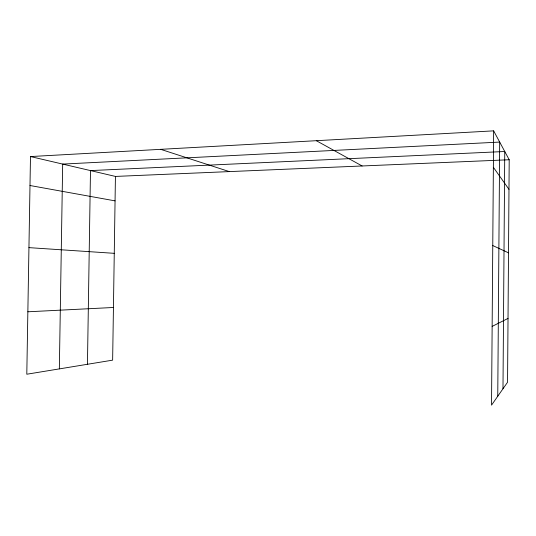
<?xml version="1.0" encoding="UTF-8"?>
<svg xmlns="http://www.w3.org/2000/svg" width="536" height="536" viewBox="0 0 536 536"><rect width="100%" height="100%" fill="white"/><g stroke="black" fill="none" stroke-linecap="round" stroke-linejoin="round"><path stroke-width="0.8" d="M493.649 130.858L491.532 405.142L507.552 382.242L509.2 159.748L493.649 130.858L30.485 156.559L26.8 374.228L112.64 360.152L115.434 176.424L30.485 156.559M497.756 396.245L499.686 142.08L62.678 164.09L59.342 368.895M502.982 388.774L504.758 151.5L90.484 170.589L87.442 364.286M492.135 326.404L508.028 318.418M27.859 311.791L113.444 307.483M115.434 176.424L509.2 159.748M28.944 247.632L114.269 253.327M29.996 185.51L115.066 200.873M160.7 149.336L229.321 171.6M492.758 245.542L508.51 252.831M316.341 140.7L362.128 165.979M493.368 167.299L508.979 189.335"/></g></svg>
